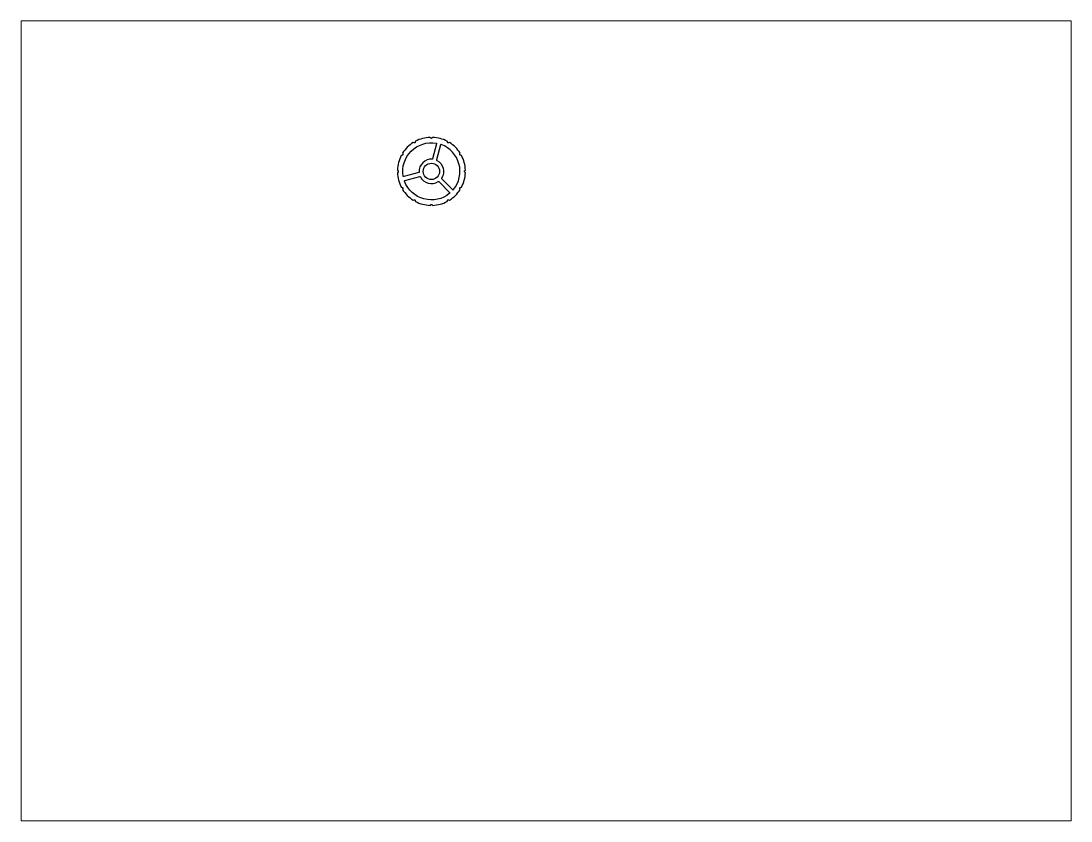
# Paper-space layout 'Layout1' of a CAD drawing. Extents: x 27 to 240, y 20 to 183.
# The model-space entities are those that its viewports show. They can reach past a viewport. Long polylines and large blocks are cut down to what shows.
import ezdxf

# ---------------------------------------------------------------- set-up
doc = ezdxf.new("R2010")
doc.units = 0
doc.header["$LTSCALE"] = 15
doc.layers.get('0').update_dxf_attribs({"linetype": 'CONTINUOUS'})

msp = doc.modelspace()

# ---------------------------------------------------------------- linework, layer by layer
at = {"ltscale": 0.05}
for points in [[(148.89, 209.52, 0.111741), (154.22, 210.95), (154.32, 211.33, -0.414214), (154.69, 211.54), (155.07, 211.44, 0.111741), (158.97, 215.34), (158.87, 215.72, -0.414214), (159.08, 216.09), (159.46, 216.19, 0.111741), (160.89, 221.52), (160.61, 221.8, -0.414214), (160.61, 222.23), (160.89, 222.5, 0.111741), (159.46, 227.84), (159.08, 227.94, -0.414214), (158.87, 228.3), (158.97, 228.68, 0.111741), (155.07, 232.59), (154.69, 232.48, -0.414214), (154.32, 232.7), (154.22, 233.08, 0.111741), (148.89, 234.5), (148.61, 234.23, -0.414214), (148.19, 234.23), (147.91, 234.5, 0.111741), (142.58, 233.08), (142.48, 232.7, -0.414214), (142.11, 232.48), (141.73, 232.59, 0.111741), (137.83, 228.68), (137.93, 228.3, -0.414214), (137.72, 227.94), (137.34, 227.84, 0.111741), (135.91, 222.5), (136.19, 222.23, -0.414214), (136.19, 221.8), (135.91, 221.52, 0.111741), (137.34, 216.19), (137.72, 216.09, -0.414214), (137.93, 215.72), (137.83, 215.34, 0.111741), (141.73, 211.44), (142.11, 211.54, -0.414214), (142.48, 211.33), (142.58, 210.95, 0.111741), (147.91, 209.52), (148.19, 209.8, -0.414214), (148.61, 209.8)], [(143.91, 221.75, -0.355782), (143.76, 221.55), (138.3, 220.08, -0.441533), (138.05, 220.24, -0.517332), (150.17, 232.36, -0.441533), (150.33, 232.12), (148.87, 226.65, -0.355782), (148.66, 226.51, 0.448774)], [(152.16, 219.54, 0.355782), (152.19, 219.29), (156.18, 215.29, 0.441533), (156.48, 215.31, 0.517332), (152.04, 231.86, 0.441533), (151.78, 231.73), (150.32, 226.27, 0.355782), (150.42, 226.04, -0.448774)], [(150.87, 218.26, -0.355782), (151.13, 218.23), (155.12, 214.23, -0.441533), (155.11, 213.94, -0.517332), (138.55, 218.37, -0.441533), (138.69, 218.64), (144.15, 220.1, -0.355782), (144.38, 220, 0.448774)]]:
    msp.add_lwpolyline(points, format="xyb", close=True, dxfattribs=at)
msp.add_circle((148.4, 222.01), 3, dxfattribs=at)

psp = doc.layouts.get("Layout1")

# ---------------------------------------------------------------- viewports
at = {"layer": '0', "color": 0, "linetype": 'BYBLOCK', "ltscale": 0.05}
psp.add_viewport(center=(133.35, 101.6), size=(213.36, 162.56), view_center_point=(190.51, 130.3), view_height=293.8955, dxfattribs=at)

doc.saveas('drawing.dxf')
